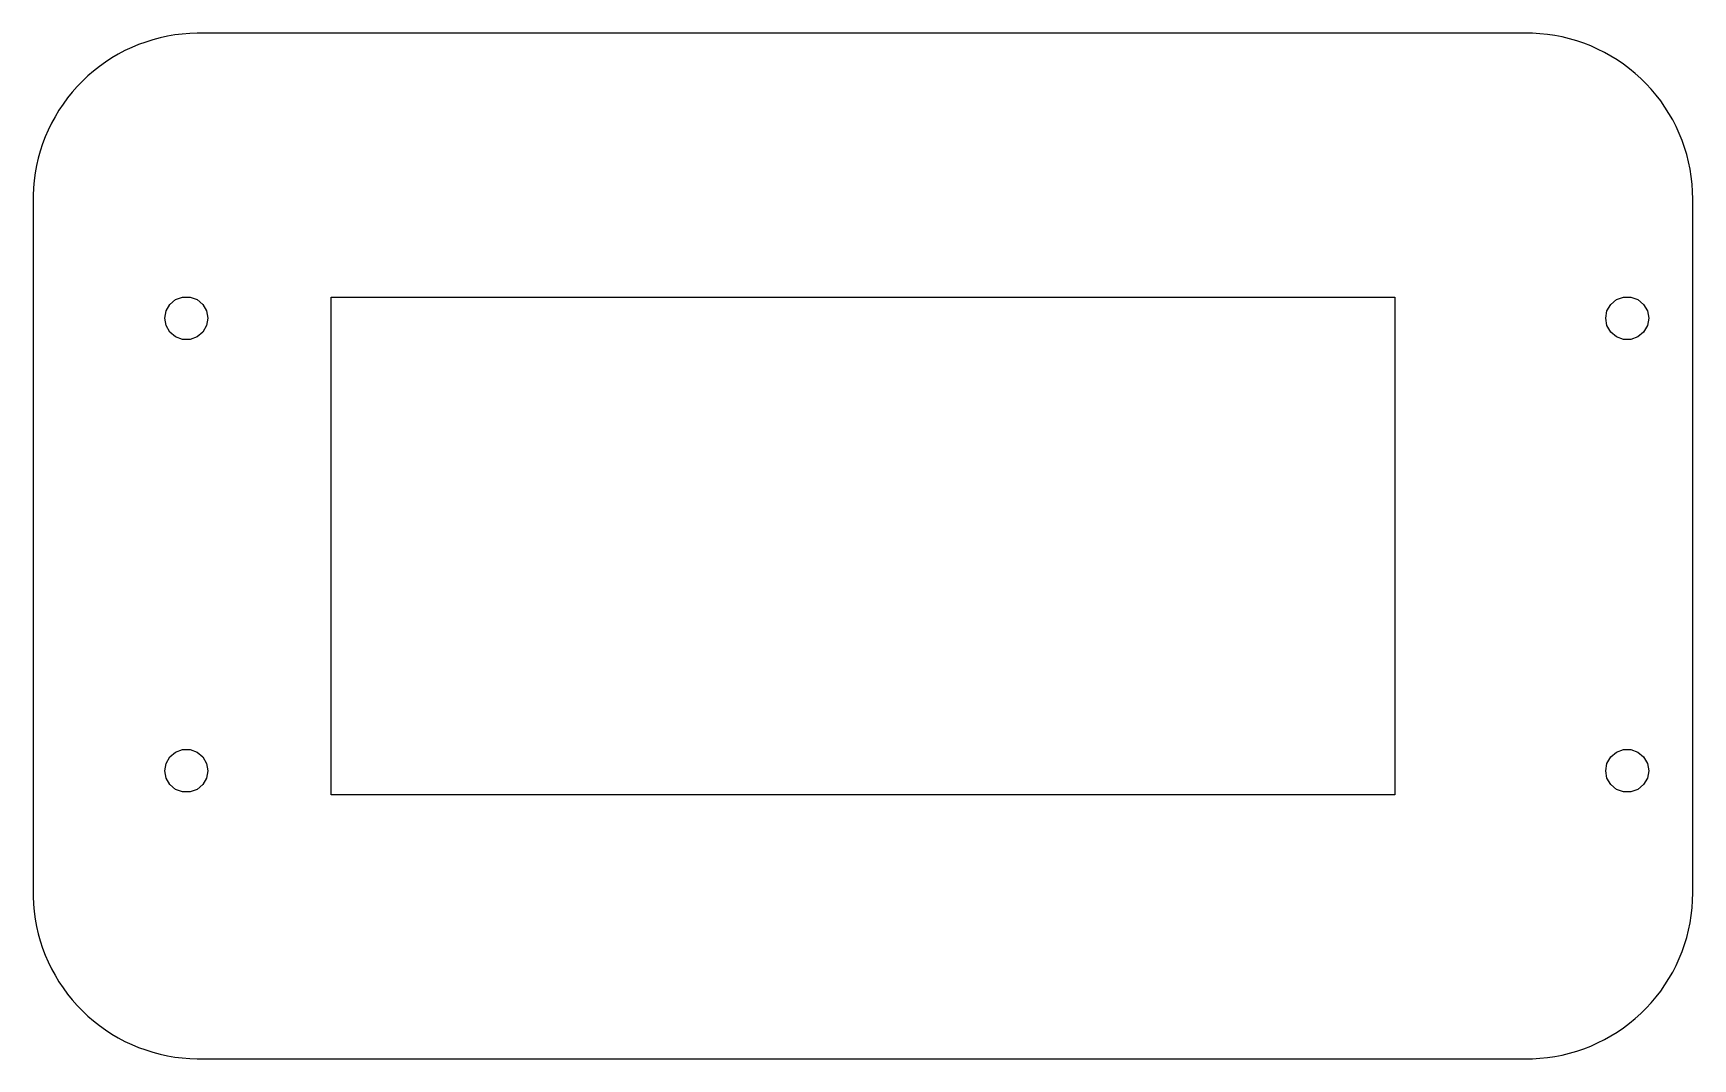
# Model space of a CAD drawing. Header units: metres. Extents: x -16 to 94, y -17 to 50.
import ezdxf

# ---------------------------------------------------------------- set-up
doc = ezdxf.new("R2010")
doc.units = ezdxf.units.M

msp = doc.modelspace()

# ---------------------------------------------------------------- linework, layer by layer
for p, q in [((-9.11653, 49.5524), (-9.56621, 49.3403)), ((-8.65773, 49.7439), (-9.11653, 49.5524)), ((-8.19074, 49.9146), (-8.65773, 49.7439)), ((-7.71651, 50.0639), (-8.19074, 49.9146)), ((-7.23603, 50.1917), (-7.71651, 50.0639)), ((-6.75025, 50.2976), (-7.23603, 50.1917)), ((-6.26019, 50.3815), (-6.75025, 50.2976)), ((-5.76684, 50.4432), (-6.26019, 50.3815)), ((-5.27121, 50.4824), (-5.76684, 50.4432)), ((-4.7743, 50.4993), (-5.27121, 50.4824)), ((83.2257, 50.4993), (-4.7743, 50.4993)), ((83.7229, 50.4937), (83.2257, 50.4993)), ((84.2192, 50.4656), (83.7229, 50.4937)), ((84.7139, 50.4151), (84.2192, 50.4656)), ((85.2057, 50.3423), (84.7139, 50.4151)), ((85.6937, 50.2474), (85.2057, 50.3423)), ((86.177, 50.1305), (85.6937, 50.2474)), ((86.6545, 49.9919), (86.177, 50.1305)), ((87.1252, 49.8319), (86.6545, 49.9919)), ((87.5882, 49.6507), (87.1252, 49.8319)), ((88.0426, 49.4489), (87.5882, 49.6507)), ((-10.8514, 48.5853), (-11.2556, 48.2958)), ((-10.4345, 48.8562), (-10.8514, 48.5853)), ((-10.0058, 49.1081), (-10.4345, 48.8562)), ((-9.56621, 49.3403), (-10.0058, 49.1081)), ((88.4873, 49.2267), (88.0426, 49.4489)), ((88.9216, 48.9846), (88.4873, 49.2267)), ((89.3445, 48.7231), (88.9216, 48.9846)), ((89.7551, 48.4428), (89.3445, 48.7231)), ((90.1527, 48.1443), (89.7551, 48.4428)), ((-12.3841, 47.322), (-12.7297, 46.9645)), ((-12.0227, 47.6635), (-12.3841, 47.322)), ((-11.6463, 47.9883), (-12.0227, 47.6635)), ((-11.2556, 48.2958), (-11.6463, 47.9883)), ((90.5364, 47.828), (90.1527, 48.1443)), ((90.9054, 47.4948), (90.5364, 47.828)), ((91.2589, 47.1452), (90.9054, 47.4948)), ((-13.3706, 46.2046), (-13.6646, 45.8037)), ((-13.0587, 46.5918), (-13.3706, 46.2046)), ((-12.7297, 46.9645), (-13.0587, 46.5918)), ((91.5963, 46.78), (91.2589, 47.1452)), ((91.9168, 46.4), (91.5963, 46.78)), ((92.2199, 46.0058), (91.9168, 46.4)), ((-13.9403, 45.3899), (-14.1969, 44.9641)), ((-13.6646, 45.8037), (-13.9403, 45.3899)), ((92.5048, 45.5983), (92.2199, 46.0058)), ((92.771, 45.1784), (92.5048, 45.5983)), ((93.018, 44.7469), (92.771, 45.1784)), ((-14.6513, 44.0798), (-14.848, 43.6232)), ((-14.4341, 44.5271), (-14.6513, 44.0798)), ((-14.1969, 44.9641), (-14.4341, 44.5271)), ((93.2452, 44.3047), (93.018, 44.7469)), ((93.4522, 43.8526), (93.2452, 44.3047)), ((-15.0239, 43.1582), (-15.1786, 42.6857)), ((-14.848, 43.6232), (-15.0239, 43.1582)), ((93.6386, 43.3917), (93.4522, 43.8526)), ((93.8039, 42.9228), (93.6386, 43.3917)), ((93.9479, 42.4469), (93.8039, 42.9228)), ((-15.3118, 42.2067), (-15.4232, 41.7221)), ((-15.1786, 42.6857), (-15.3118, 42.2067)), ((94.0702, 41.965), (93.9479, 42.4469)), ((94.1707, 41.4781), (94.0702, 41.965)), ((-15.5798, 40.7404), (-15.6247, 40.2453)), ((-15.5126, 41.2331), (-15.5798, 40.7404)), ((-15.4232, 41.7221), (-15.5126, 41.2331)), ((94.249, 40.9871), (94.1707, 41.4781)), ((94.3051, 40.4931), (94.249, 40.9871)), ((-15.6247, 40.2453), (-15.6472, 39.7486)), ((-15.6472, 39.7486), (-15.6472, -6.74859)), ((94.3388, 39.9971), (94.3051, 40.4931)), ((94.35, 39.5), (94.3388, 39.9971)), ((94.35, -6.5), (94.35, 39.5)), ((-6.2125, 32.8341), (-5.74745, 33.0034)), ((-5.74745, 33.0034), (-5.25255, 33.0034)), ((-5.25255, 33.0034), (-4.7875, 32.8341)), ((4.1, -0.000001), (4.1, 33)), ((4.1, 33), (74.6, 33)), ((74.6, 33), (74.6, -0.000001)), ((89.2875, 32.8341), (89.7526, 33.0034)), ((89.7526, 33.0034), (90.2474, 33.0034)), ((90.2474, 33.0034), (90.7125, 32.8341)), ((-6.925, 31.6), (-6.83906, 32.0874)), ((-6.83906, 32.0874), (-6.59161, 32.516)), ((-6.59161, 32.516), (-6.2125, 32.8341)), ((-4.7875, 32.8341), (-4.40839, 32.516)), ((-4.40839, 32.516), (-4.16094, 32.0874)), ((-4.16094, 32.0874), (-4.075, 31.6)), ((88.575, 31.6), (88.6609, 32.0874)), ((88.6609, 32.0874), (88.9084, 32.516)), ((88.9084, 32.516), (89.2875, 32.8341)), ((90.7125, 32.8341), (91.0916, 32.516)), ((91.0916, 32.516), (91.3391, 32.0874)), ((91.3391, 32.0874), (91.425, 31.6)), ((-6.83906, 31.1126), (-6.925, 31.6)), ((-6.59161, 30.684), (-6.83906, 31.1126)), ((-4.16094, 31.1126), (-4.40839, 30.684)), ((-4.075, 31.6), (-4.16094, 31.1126)), ((88.6609, 31.1126), (88.575, 31.6)), ((88.9084, 30.684), (88.6609, 31.1126)), ((91.3391, 31.1126), (91.0916, 30.684)), ((91.425, 31.6), (91.3391, 31.1126)), ((-6.2125, 30.3659), (-6.59161, 30.684)), ((-5.74745, 30.1966), (-6.2125, 30.3659)), ((-5.25255, 30.1966), (-5.74745, 30.1966)), ((-4.7875, 30.3659), (-5.25255, 30.1966)), ((-4.40839, 30.684), (-4.7875, 30.3659)), ((89.2875, 30.3659), (88.9084, 30.684)), ((89.7526, 30.1966), (89.2875, 30.3659)), ((90.2474, 30.1966), (89.7526, 30.1966)), ((90.7125, 30.3659), (90.2474, 30.1966)), ((91.0916, 30.684), (90.7125, 30.3659)), ((-6.83906, 2.08738), (-6.59161, 2.51597)), ((-6.59161, 2.51597), (-6.2125, 2.83409)), ((-6.2125, 2.83409), (-5.74745, 3.00335)), ((-5.74745, 3.00335), (-5.25255, 3.00335)), ((-5.25255, 3.00335), (-4.7875, 2.83409)), ((-4.7875, 2.83409), (-4.40839, 2.51597)), ((-4.40839, 2.51597), (-4.16094, 2.08738)), ((88.6609, 2.08738), (88.9084, 2.51597)), ((88.9084, 2.51597), (89.2875, 2.83409)), ((89.2875, 2.83409), (89.7526, 3.00335)), ((89.7526, 3.00335), (90.2474, 3.00335)), ((90.2474, 3.00335), (90.7125, 2.83409)), ((90.7125, 2.83409), (91.0916, 2.51597)), ((91.0916, 2.51597), (91.3391, 2.08738)), ((-6.925, 1.6), (-6.83906, 2.08738)), ((-6.83906, 1.11262), (-6.925, 1.6)), ((-6.59161, 0.684027), (-6.83906, 1.11262)), ((-4.16094, 1.11262), (-4.40839, 0.684027)), ((-4.16094, 2.08738), (-4.075, 1.6)), ((-4.075, 1.6), (-4.16094, 1.11262)), ((88.575, 1.6), (88.6609, 2.08738)), ((88.6609, 1.11262), (88.575, 1.6)), ((88.9084, 0.684027), (88.6609, 1.11262)), ((91.3391, 1.11262), (91.0916, 0.684027)), ((91.3391, 2.08738), (91.425, 1.6)), ((91.425, 1.6), (91.3391, 1.11262)), ((-6.2125, 0.365913), (-6.59161, 0.684027)), ((-5.74745, 0.196649), (-6.2125, 0.365913)), ((-5.25255, 0.196649), (-5.74745, 0.196649)), ((-4.7875, 0.365913), (-5.25255, 0.196649)), ((-4.40839, 0.684027), (-4.7875, 0.365913)), ((89.2875, 0.365913), (88.9084, 0.684027)), ((89.7526, 0.196649), (89.2875, 0.365913)), ((90.2474, 0.196649), (89.7526, 0.196649)), ((90.7125, 0.365913), (90.2474, 0.196649)), ((91.0916, 0.684027), (90.7125, 0.365913)), ((74.6, -0.000001), (4.1, -0.000001)), ((94.3388, -6.99706), (94.35, -6.5)), ((-15.6472, -6.74859), (-15.6247, -7.24527)), ((-15.6247, -7.24527), (-15.5798, -7.74043)), ((94.249, -7.98712), (94.3051, -7.49311)), ((94.3051, -7.49311), (94.3388, -6.99706)), ((-15.5798, -7.74043), (-15.5126, -8.23306)), ((-15.5126, -8.23306), (-15.4232, -8.72214)), ((-15.4232, -8.72214), (-15.3118, -9.20668)), ((94.0702, -8.96504), (94.1707, -8.4781)), ((94.1707, -8.4781), (94.249, -7.98712)), ((-15.3118, -9.20668), (-15.1786, -9.6857)), ((-15.1786, -9.6857), (-15.0239, -10.1582)), ((93.8039, -9.92282), (93.9479, -9.44694)), ((93.9479, -9.44694), (94.0702, -8.96504)), ((-15.0239, -10.1582), (-14.848, -10.6232)), ((-14.848, -10.6232), (-14.6513, -11.0798)), ((93.2452, -11.3047), (93.4522, -10.8526)), ((93.4522, -10.8526), (93.6386, -10.3917)), ((93.6386, -10.3917), (93.8039, -9.92282)), ((-14.6513, -11.0798), (-14.4341, -11.5271)), ((-14.4341, -11.5271), (-14.1969, -11.9641)), ((-14.1969, -11.9641), (-13.9403, -12.3899)), ((92.771, -12.1784), (93.018, -11.7469)), ((93.018, -11.7469), (93.2452, -11.3047)), ((-13.9403, -12.3899), (-13.6646, -12.8037)), ((-13.6646, -12.8037), (-13.3706, -13.2046)), ((91.9168, -13.4), (92.2199, -13.0058)), ((92.2199, -13.0058), (92.5048, -12.5983)), ((92.5048, -12.5983), (92.771, -12.1784)), ((-13.3706, -13.2046), (-13.0587, -13.5918)), ((-13.0587, -13.5918), (-12.7297, -13.9645)), ((-12.7297, -13.9645), (-12.3841, -14.322)), ((90.9054, -14.4948), (91.2589, -14.1452)), ((91.2589, -14.1452), (91.5963, -13.78)), ((91.5963, -13.78), (91.9168, -13.4)), ((-12.3841, -14.322), (-12.0227, -14.6635)), ((-12.0227, -14.6635), (-11.6463, -14.9883)), ((-11.6463, -14.9883), (-11.2556, -15.2958)), ((-11.2556, -15.2958), (-10.8514, -15.5853)), ((89.7551, -15.4428), (90.1527, -15.1443)), ((90.1527, -15.1443), (90.5364, -14.828)), ((90.5364, -14.828), (90.9054, -14.4948)), ((-10.8514, -15.5853), (-10.4345, -15.8562)), ((-10.4345, -15.8562), (-10.0058, -16.1081)), ((-10.0058, -16.1081), (-9.56621, -16.3403)), ((-9.56621, -16.3403), (-9.11653, -16.5524)), ((87.5882, -16.6507), (88.0426, -16.4489)), ((88.0426, -16.4489), (88.4873, -16.2267)), ((88.4873, -16.2267), (88.9216, -15.9846)), ((88.9216, -15.9846), (89.3445, -15.7231)), ((89.3445, -15.7231), (89.7551, -15.4428)), ((-9.11653, -16.5524), (-8.65773, -16.7439)), ((-8.65773, -16.7439), (-8.19074, -16.9146)), ((-8.19074, -16.9146), (-7.71651, -17.0639)), ((-7.71651, -17.0639), (-7.23603, -17.1917)), ((-7.23603, -17.1917), (-6.75025, -17.2976)), ((-6.75025, -17.2976), (-6.26019, -17.3815)), ((-6.26019, -17.3815), (-5.76684, -17.4432)), ((-5.76684, -17.4432), (-5.27121, -17.4824)), ((-5.27121, -17.4824), (-4.7743, -17.4993)), ((-4.7743, -17.4993), (83.2257, -17.4993)), ((83.2257, -17.4993), (83.7229, -17.4937)), ((83.7229, -17.4937), (84.2192, -17.4656)), ((84.2192, -17.4656), (84.7139, -17.4151)), ((84.7139, -17.4151), (85.2057, -17.3423)), ((85.2057, -17.3423), (85.6937, -17.2474)), ((85.6937, -17.2474), (86.177, -17.1305)), ((86.177, -17.1305), (86.6545, -16.9919)), ((86.6545, -16.9919), (87.1252, -16.8319)), ((87.1252, -16.8319), (87.5882, -16.6507))]:
    msp.add_line(p, q)

doc.saveas('drawing.dxf')
